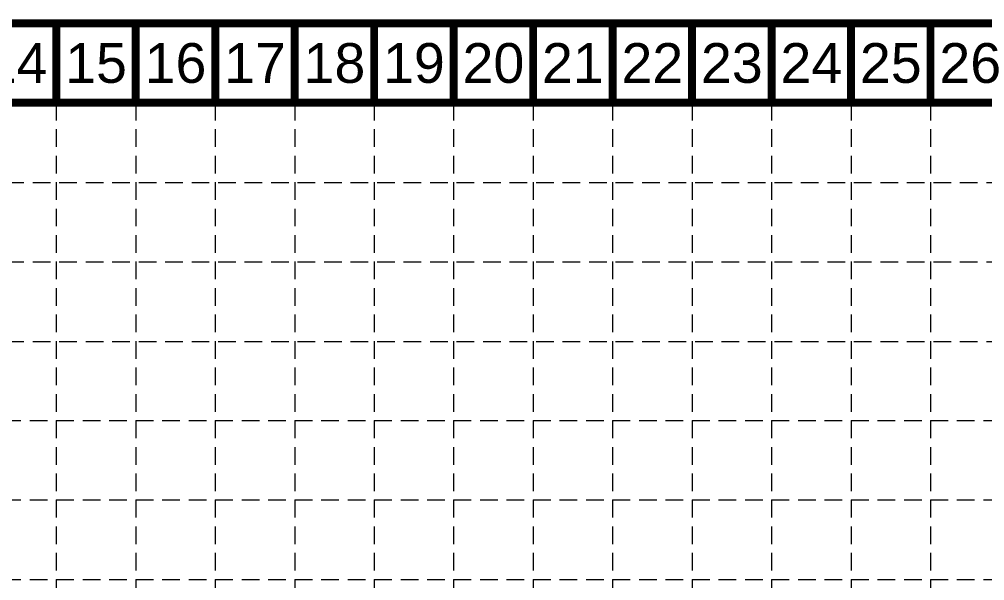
# Model space of a CAD drawing. Header units: feet. Extents: x 2331696 to 2332706, y 6924295 to 6924927.
# Drawn here: x 2331925.9 to 2332117.2, y 6924815.4 to 6924926.7 of the extents above; entities that cross this region are included whole.
import ezdxf
from ezdxf.enums import TextEntityAlignment as Align

# ---------------------------------------------------------------- set-up
doc = ezdxf.new("R2010")
doc.units = ezdxf.units.FT
doc.header["$MEASUREMENT"] = 0
doc.linetypes.add('HIDDEN', pattern=[0.375, 0.25, -0.125])
doc.layers.add('BASE', color=7, linetype='Continuous')
doc.layers.add('GRID', color=254, linetype='HIDDEN')
doc.styles.get("Standard").update_dxf_attribs({"font": 'ARIAL.TTF'})

msp = doc.modelspace()

# ---------------------------------------------------------------- linework, layer by layer
at = {"layer": 'BASE', "const_width": 1.57}
msp.add_lwpolyline([(2331696.95, 6924295.9), (2332704.95, 6924295.9), (2332704.95, 6924925.9), (2331696.95, 6924925.9)], close=True, dxfattribs=at)
for points in [[(2331933.2, 6924910.15), (2331933.2, 6924925.9)], [(2331948.95, 6924910.15), (2331948.95, 6924925.9)], [(2331964.7, 6924910.15), (2331964.7, 6924925.9)], [(2331980.45, 6924910.15), (2331980.45, 6924925.9)], [(2331996.2, 6924910.15), (2331996.2, 6924925.9)], [(2332011.95, 6924910.15), (2332011.95, 6924925.9)], [(2332027.7, 6924910.15), (2332027.7, 6924925.9)], [(2332043.45, 6924910.15), (2332043.45, 6924925.9)], [(2332059.2, 6924910.15), (2332059.2, 6924925.9)], [(2332074.95, 6924910.15), (2332074.95, 6924925.9)], [(2332090.7, 6924910.15), (2332090.7, 6924925.9)], [(2332106.45, 6924910.15), (2332106.45, 6924925.9)], [(2332704.95, 6924910.15), (2331710.9, 6924910.15)]]:
    msp.add_lwpolyline(points, dxfattribs=at)
at = {"layer": 'GRID', "color": 252, "linetype": 'HIDDEN', "lineweight": 0, "ltscale": 14}
for p, q in [((2331933.2, 6924910.15), (2331933.2, 6924358.83)), ((2331948.95, 6924910.15), (2331948.95, 6924358.83)), ((2331964.7, 6924910.15), (2331964.7, 6924358.83)), ((2331980.45, 6924910.15), (2331980.45, 6924358.83)), ((2331996.2, 6924910.15), (2331996.2, 6924358.83)), ((2332011.95, 6924910.15), (2332011.95, 6924358.83)), ((2332027.7, 6924910.15), (2332027.7, 6924358.83)), ((2332043.45, 6924910.15), (2332043.45, 6924358.83)), ((2332059.2, 6924910.15), (2332059.2, 6924358.83)), ((2332074.95, 6924910.15), (2332074.95, 6924358.83)), ((2332090.7, 6924910.15), (2332090.7, 6924358.83)), ((2332106.45, 6924910.15), (2332106.45, 6924358.83)), ((2331713.28, 6924894.35), (2332689.78, 6924894.35)), ((2331713.28, 6924878.6), (2332689.78, 6924878.6)), ((2331713.28, 6924862.85), (2332689.78, 6924862.85)), ((2331712.7, 6924847.15), (2332689.2, 6924847.15)), ((2331712.7, 6924831.4), (2332689.2, 6924831.4)), ((2331712.7, 6924815.65), (2332689.2, 6924815.65))]:
    msp.add_line(p, q, dxfattribs=at)

# ---------------------------------------------------------------- texts
at = {"layer": 'BASE'}
for s, p in [('14', (2331925.33, 6924918.03)), ('15', (2331941.08, 6924918.03)), ('16', (2331956.83, 6924918.03)), ('17', (2331972.58, 6924918.03)), ('18', (2331988.33, 6924918.03)), ('19', (2332004.08, 6924918.03)), ('20', (2332019.83, 6924918.03)), ('21', (2332035.58, 6924918.03)), ('22', (2332051.33, 6924918.03)), ('23', (2332067.08, 6924918.03)), ('24', (2332082.83, 6924918.03)), ('25', (2332098.58, 6924918.03)), ('26', (2332114.33, 6924918.03))]:
    msp.add_text(s, height=7.875, dxfattribs=at).set_placement(p, align=Align.MIDDLE_CENTER)

doc.saveas('drawing.dxf')
